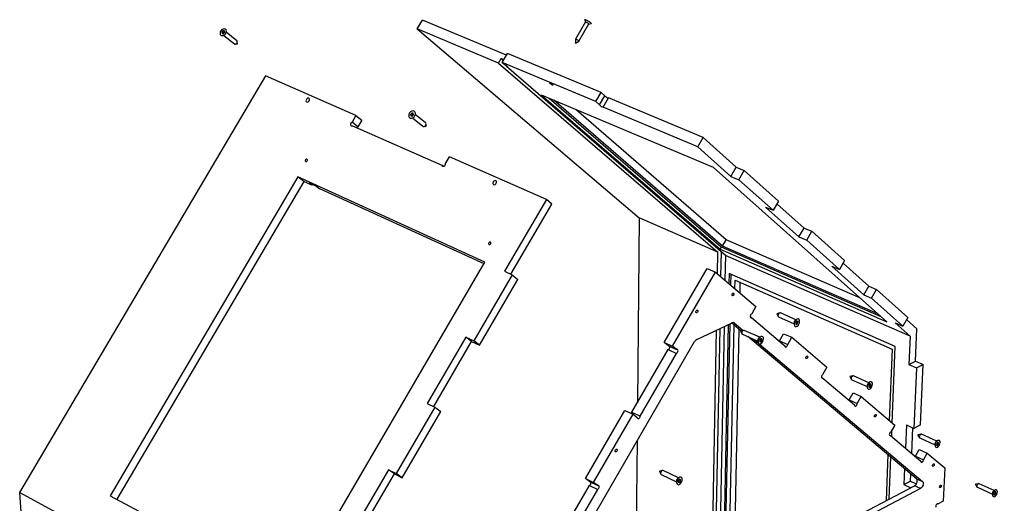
# Model space of a CAD drawing. Extents: x 0 to 170, y 0 to 220.
# Drawn here: x 40.7 to 169.5, y 156.3 to 220.2 of the extents above; entities that cross this region are included whole.
import ezdxf

# ---------------------------------------------------------------- set-up
doc = ezdxf.new("R2010")
doc.units = 0
doc.layers.get('0').update_dxf_attribs({"linetype": 'CONTINUOUS'})

msp = doc.modelspace()

# ---------------------------------------------------------------- linework, layer by layer
at = {"color": 7, "linetype": 'CONTINUOUS'}
for p, q in [((93.11, 218.95), (93.79, 220.11)), ((104.86, 215.48), (93.79, 220.11)), ((115.26, 219.87), (113.93, 217.62)), ((114.38, 217.35), (115.71, 219.61)), ((115.17, 220.17), (115.25, 219.87)), ((115.7, 219.6), (116, 219.68)), ((67.52, 218.7), (67.37, 218.53)), ((67.37, 218.53), (67.4, 218.35)), ((67.52, 218.41), (67.37, 218.53)), ((67.4, 218.35), (67.57, 218.33)), ((67.7, 218.69), (67.52, 218.7)), ((67.67, 218.58), (67.52, 218.7)), ((67.67, 218.58), (67.52, 218.41)), ((67.52, 218.41), (67.53, 218.34)), ((67.57, 218.33), (67.72, 218.5)), ((67.62, 218.11), (69.02, 216.99)), ((67.71, 218.58), (67.67, 218.58)), ((67.72, 218.5), (67.7, 218.69)), ((69.36, 217.41), (67.95, 218.54)), ((103.81, 214.46), (93.11, 218.95)), ((93.11, 218.95), (122.34, 194.08)), ((69.14, 216.96), (69.44, 216.99)), ((69.45, 217), (69.41, 217.3)), ((113.93, 217.61), (113.93, 217.11)), ((113.95, 217.1), (114.38, 217.35)), ((104.31, 214.55), (105.01, 215.74)), ((117.33, 210.59), (105.01, 215.74)), ((103.81, 214.46), (104.15, 215.04)), ((103.81, 214.46), (132.7, 189.56)), ((104.51, 214.89), (104.15, 215.04)), ((104.15, 215.04), (104.45, 214.79)), ((104.31, 214.55), (104.82, 214.12)), ((116.63, 209.39), (104.31, 214.55)), ((104.91, 214.06), (104.87, 213.99)), ((133.69, 189.13), (104.87, 213.99)), ((73.14, 212.79), (40.73, 157.9)), ((85.04, 207.55), (73.14, 212.79)), ((132.12, 200.69), (109.49, 210.24)), ((109.49, 210.24), (132.99, 189.96)), ((116.63, 209.39), (117.33, 210.59)), ((117.13, 208.95), (117.83, 210.15)), ((117.83, 210.15), (117.33, 210.59)), ((110.49, 209.82), (133.15, 190.24)), ((133.32, 190.34), (111.09, 209.57)), ((117.13, 208.95), (116.63, 209.39)), ((117.61, 208.66), (118.31, 209.86)), ((130.05, 203.43), (117.61, 208.66)), ((130.76, 204.66), (118.31, 209.86)), ((85.04, 207.55), (84.53, 206.67)), ((85.04, 207.55), (85.8, 206.93)), ((92.39, 207.87), (92.23, 207.69)), ((92.23, 207.69), (92.26, 207.49)), ((92.38, 207.57), (92.23, 207.69)), ((92.26, 207.49), (92.45, 207.48)), ((92.54, 207.75), (92.38, 207.57)), ((92.38, 207.57), (92.39, 207.48)), ((92.58, 207.85), (92.39, 207.87)), ((92.54, 207.75), (92.39, 207.87)), ((92.45, 207.48), (92.61, 207.66)), ((92.6, 207.74), (92.54, 207.75)), ((92.61, 207.66), (92.58, 207.85)), ((94.21, 206.57), (92.85, 207.68)), ((133.8, 191.17), (114.06, 208.32)), ((85.29, 206.06), (84.53, 206.67)), ((84.6, 206.21), (96.35, 201.01)), ((85.8, 206.93), (85.29, 206.06)), ((92.5, 207.25), (93.85, 206.13)), ((93.99, 206.1), (94.27, 206.14)), ((94.28, 206.15), (94.27, 206.43)), ((130.05, 203.43), (130.76, 204.66)), ((135.13, 200.74), (130.76, 204.66)), ((130.05, 203.43), (134.43, 199.53)), ((96.54, 200.86), (96.35, 201.01)), ((96.84, 201.23), (97.36, 202.12)), ((110.11, 196.5), (97.36, 202.12)), ((154.95, 180.38), (132.12, 200.69)), ((134.43, 199.53), (135.13, 200.74)), ((135.13, 200.74), (136.16, 200.3)), ((135.46, 199.09), (136.16, 200.3)), ((140.68, 196.25), (136.16, 200.3)), ((77.4, 199.46), (52.67, 157.47)), ((78.16, 198.87), (53.53, 157.01)), ((102.02, 188.21), (77.4, 199.46)), ((78.16, 198.87), (77.4, 199.46)), ((79.24, 198.37), (78.16, 198.87)), ((78.86, 198.67), (79.88, 198.2)), ((79.24, 198.37), (78.86, 198.67)), ((79.24, 198.37), (79.3, 198.47)), ((134.43, 199.53), (135.46, 199.09)), ((135.46, 199.09), (139.98, 195.06)), ((79.88, 198.2), (80.26, 197.91)), ((101.9, 188.01), (80.26, 197.91)), ((110.11, 196.5), (104.59, 187.04)), ((105.45, 186.64), (110.84, 195.89)), ((110.84, 195.89), (110.11, 196.5)), ((140.68, 196.25), (139.98, 195.06)), ((144.07, 192.73), (140.49, 195.93)), ((138.96, 195.49), (139.98, 195.06)), ((138.96, 195.49), (143.38, 191.55)), ((122.34, 194.08), (122.11, 169.71)), ((132.7, 189.56), (122.34, 194.08)), ((143.38, 191.55), (144.07, 192.73)), ((144.07, 192.73), (145.09, 192.3)), ((144.4, 191.11), (145.09, 192.3)), ((149.39, 188.43), (145.09, 192.3)), ((133.32, 190.34), (133.8, 191.17)), ((151.42, 183.52), (133.8, 191.17)), ((143.38, 191.55), (144.4, 191.11)), ((144.4, 191.11), (148.72, 187.26)), ((132.64, 186.7), (132.7, 189.56)), ((133.15, 190.24), (132.99, 189.96)), ((132.99, 189.96), (154.95, 180.38)), ((133.13, 189.61), (133.07, 186.33)), ((133.15, 190.24), (154.17, 181.08)), ((153.77, 181.43), (133.32, 190.34)), ((76.58, 144.67), (102.02, 188.21)), ((133.69, 189.13), (133.63, 185.86)), ((158.01, 178.5), (133.69, 189.13)), ((149.39, 188.43), (148.72, 187.26)), ((152.59, 185.09), (149.21, 188.12)), ((104.59, 187.04), (105.62, 186.57)), ((125.64, 177.66), (131.29, 187.4)), ((126.74, 177.16), (132.39, 186.92)), ((131.29, 187.4), (132.39, 186.92)), ((132.39, 186.92), (137.7, 182.38)), ((147.7, 187.7), (148.72, 187.26)), ((147.7, 187.7), (151.92, 183.93)), ((105.62, 186.57), (100.54, 177.86)), ((101.29, 177.28), (106.36, 185.97)), ((105.62, 186.57), (106.36, 185.97)), ((134.17, 186.74), (134.15, 185.41)), ((156.06, 177.12), (134.17, 186.74)), ((134.39, 186.65), (134.36, 185.23)), ((134.94, 184.74), (134.96, 185.87)), ((134.96, 185.87), (155.64, 176.77)), ((135.61, 185.59), (135.58, 184.19)), ((151.92, 183.93), (152.59, 185.09)), ((152.59, 185.09), (153.6, 184.65)), ((152.93, 183.5), (153.6, 184.65)), ((157.71, 180.96), (153.6, 184.65)), ((151.92, 183.93), (152.93, 183.5)), ((152.93, 183.5), (157.05, 179.82)), ((137.7, 182.38), (137.16, 181.44)), ((136.97, 181.02), (137.15, 180.94)), ((137.15, 180.94), (141.53, 177.21)), ((140.85, 181.54), (140.46, 181.44)), ((140.46, 181.42), (140.64, 181.07)), ((140.7, 181.02), (142.75, 180.11)), ((142.98, 180.63), (140.93, 181.54)), ((143.05, 180.68), (142.9, 180.56)), ((143.12, 180.47), (142.98, 180.29)), ((143.04, 180.31), (143.04, 180.38)), ((143.26, 180.43), (143.12, 180.47)), ((143.25, 180.22), (143.26, 180.43)), ((157.71, 180.96), (157.05, 179.82)), ((158.91, 179.43), (157.54, 180.66)), ((129.91, 178.04), (134.57, 180.26)), ((131.87, 144.77), (132.51, 179.28)), ((132.94, 179.49), (132.29, 144.99)), ((133.51, 179.76), (132.84, 145.28)), ((134.04, 180.01), (133.38, 146.57)), ((134.26, 180.12), (133.59, 146.69)), ((134.17, 147.08), (134.84, 179.92)), ((135.74, 179.17), (134.48, 180.22)), ((135.48, 179.39), (134.81, 147.41)), ((134.84, 180.25), (136.03, 179.24)), ((135.69, 179.14), (135.88, 178.79)), ((136.09, 179.26), (135.7, 179.16)), ((138.22, 178.33), (136.17, 179.25)), ((142.74, 180.21), (142.76, 180.02)), ((142.97, 180.23), (143.04, 180.31)), ((142.98, 180.29), (142.97, 180.08)), ((142.97, 180.1), (143.11, 180.04)), ((142.97, 180.08), (143.11, 180.04)), ((143.04, 180.31), (143.25, 180.22)), ((143.11, 180.04), (143.25, 180.22)), ((156.05, 180.25), (157.05, 179.82)), ((156.05, 180.25), (158.01, 178.5)), ((158.73, 175.2), (158.91, 179.43)), ((99.51, 178.34), (94.42, 169.62)), ((95.28, 169.21), (100.27, 177.76)), ((99.51, 178.34), (100.54, 177.86)), ((100.27, 177.76), (99.51, 178.34)), ((100.27, 177.76), (101.29, 177.28)), ((101.29, 177.28), (100.54, 177.86)), ((101.2, 128.68), (129.64, 177.77)), ((135.93, 178.73), (137.98, 177.81)), ((158.88, 159.69), (136.63, 178.42)), ((137.44, 178.05), (138.05, 177.54)), ((137.98, 177.92), (137.99, 177.73)), ((138.28, 178.38), (138.13, 178.27)), ((138.36, 178.17), (138.21, 178)), ((138.21, 177.93), (138.28, 178.01)), ((138.21, 178), (138.21, 177.78)), ((138.21, 177.81), (138.35, 177.74)), ((138.21, 177.78), (138.35, 177.74)), ((138.28, 178.01), (138.29, 178.09)), ((138.28, 178.01), (138.49, 177.92)), ((138.35, 177.74), (138.49, 177.92)), ((138.5, 178.14), (138.36, 178.17)), ((138.49, 177.92), (138.5, 178.14)), ((140.81, 177.82), (140.82, 177.88)), ((140.82, 177.88), (141.36, 178.81)), ((140.82, 177.88), (141.91, 177.4)), ((141.36, 178.81), (142.44, 178.33)), ((141.91, 177.4), (142.44, 178.33)), ((142.44, 178.33), (147.07, 174.38)), ((158.01, 178.5), (157.86, 174.76)), ((121.39, 168.47), (126.17, 176.72)), ((125.64, 177.66), (126.74, 177.16)), ((126.18, 177.22), (125.64, 177.66)), ((126.17, 176.72), (127.26, 176.22)), ((126.18, 177.22), (127.27, 176.72)), ((127.27, 176.72), (126.74, 177.16)), ((138.14, 177.47), (159.67, 159.33)), ((155.64, 176.77), (155.27, 167.37)), ((155.67, 167.03), (156.06, 177.12)), ((122.48, 167.96), (127.26, 176.22)), ((157.86, 174.76), (158.73, 175.2)), ((158.73, 175.2), (159.73, 174.76)), ((147.07, 174.38), (146.54, 173.46)), ((157.86, 174.76), (158.85, 174.32)), ((158.85, 174.32), (158.52, 166.34)), ((158.85, 174.32), (159.73, 174.76)), ((159.39, 166.79), (159.73, 174.76)), ((146.35, 173.05), (146.52, 172.97)), ((146.52, 172.97), (150.7, 169.43)), ((150.49, 173.26), (150.1, 173.17)), ((150.1, 173.15), (150.28, 172.8)), ((150.33, 172.75), (152.37, 171.84)), ((152.59, 172.35), (150.56, 173.26)), ((152.36, 171.93), (152.38, 171.74)), ((152.68, 172.41), (152.52, 172.29)), ((152.59, 172.02), (152.58, 171.81)), ((152.58, 171.84), (152.71, 171.78)), ((152.58, 171.81), (152.71, 171.78)), ((152.73, 172.19), (152.59, 172.02)), ((152.59, 171.97), (152.64, 172.04)), ((152.64, 172.04), (152.65, 172.09)), ((152.64, 172.04), (152.85, 171.95)), ((152.71, 171.78), (152.85, 171.95)), ((152.86, 172.16), (152.73, 172.19)), ((152.85, 171.95), (152.86, 172.16)), ((149.98, 170.04), (149.99, 170.1)), ((149.99, 170.1), (150.51, 171)), ((149.99, 170.1), (151.06, 169.61)), ((150.51, 171), (151.58, 170.52)), ((151.06, 169.61), (151.58, 170.52)), ((151.58, 170.52), (155.99, 166.76)), ((95.44, 169.13), (90.33, 160.37)), ((94.42, 169.62), (95.44, 169.13)), ((95.44, 169.13), (96.21, 168.56)), ((91.11, 159.82), (96.21, 168.56)), ((115.25, 159.73), (120.45, 168.71)), ((116.33, 159.21), (121.54, 168.2)), ((120.45, 168.71), (121.54, 168.2)), ((121.39, 168.47), (122.48, 167.96)), ((121.54, 168.2), (122.08, 167.77)), ((155.99, 166.76), (155.47, 165.86)), ((157.53, 166.79), (157.41, 163.73)), ((157.53, 166.79), (158.52, 166.34)), ((158.23, 163.03), (158.37, 166.41)), ((159.39, 166.79), (158.52, 166.34)), ((155.29, 165.47), (155.45, 165.39)), ((155.45, 165.39), (159.43, 162.01)), ((155.6, 165.27), (155.63, 166.14)), ((159.06, 165.46), (159.25, 165.11)), ((159.45, 165.56), (159.07, 165.48)), ((159.29, 165.07), (161.3, 164.16)), ((161.53, 164.65), (159.52, 165.56)), ((122.06, 164.7), (121.83, 139.8)), ((161.29, 164.24), (161.32, 164.04)), ((161.63, 164.72), (161.46, 164.6)), ((161.52, 164.33), (161.51, 164.13)), ((161.51, 164.15), (161.64, 164.1)), ((161.51, 164.13), (161.64, 164.1)), ((161.66, 164.5), (161.52, 164.33)), ((161.52, 164.3), (161.57, 164.36)), ((161.57, 164.36), (161.57, 164.39)), ((161.57, 164.36), (161.78, 164.27)), ((161.64, 164.1), (161.78, 164.27)), ((161.78, 164.47), (161.66, 164.5)), ((161.78, 164.27), (161.78, 164.47)), ((155.1, 162.88), (154.86, 156.82)), ((155.27, 157.04), (155.49, 162.55)), ((158.71, 162.62), (158.72, 162.68)), ((158.72, 162.68), (159.23, 163.56)), ((158.72, 162.68), (159.78, 162.2)), ((159.23, 163.56), (160.29, 163.08)), ((159.78, 162.2), (160.29, 163.08)), ((160.29, 163.08), (162.58, 161.13)), ((157.3, 161.03), (157.21, 158.93)), ((162.58, 161.13), (162.38, 156.75)), ((89.32, 160.88), (84.2, 152.12)), ((85.05, 151.68), (90.1, 160.33)), ((89.32, 160.88), (90.33, 160.37)), ((90.1, 160.33), (89.32, 160.88)), ((90.1, 160.33), (91.11, 159.82)), ((91.11, 159.82), (90.33, 160.37)), ((115.25, 159.73), (116.33, 159.21)), ((115.8, 159.32), (115.25, 159.73)), ((125.01, 160.68), (125.18, 160.32)), ((125.41, 160.78), (125.02, 160.69)), ((125.24, 160.26), (127.26, 159.28)), ((127.51, 159.8), (125.49, 160.77)), ((127.58, 159.85), (127.43, 159.74)), ((158.08, 159.38), (158.11, 160.34)), ((101.21, 128.7), (158.6, 158.78)), ((110.99, 150.53), (115.8, 158.82)), ((115.8, 159.32), (116.88, 158.79)), ((115.8, 158.82), (116.88, 158.3)), ((116.88, 158.79), (116.33, 159.21)), ((127.26, 159.39), (127.27, 159.21)), ((127.64, 159.64), (127.49, 159.46)), ((127.49, 159.39), (127.58, 159.49)), ((127.49, 159.46), (127.49, 159.24)), ((127.49, 159.28), (127.64, 159.21)), ((127.49, 159.24), (127.64, 159.21)), ((127.58, 159.49), (127.58, 159.56)), ((127.58, 159.49), (127.78, 159.39)), ((127.79, 159.6), (127.64, 159.64)), ((127.64, 159.21), (127.78, 159.39)), ((127.78, 159.39), (127.79, 159.6)), ((157.21, 158.93), (158.08, 159.38)), ((157.21, 158.93), (158.1, 158.52)), ((158.08, 159.38), (158.84, 159.03)), ((159.39, 158.42), (158.6, 158.78)), ((158.88, 159.69), (159.67, 159.33)), ((166.64, 158.95), (166.83, 158.61)), ((167.04, 159.05), (166.65, 158.97)), ((166.88, 158.57), (168.87, 157.66)), ((169.09, 158.14), (167.1, 159.05)), ((76.29, 138.56), (40.73, 157.9)), ((40.73, 157.9), (44.44, 99.27)), ((52.67, 157.47), (76.58, 144.67)), ((159.39, 158.42), (101.49, 128.01)), ((112.07, 150), (116.88, 158.3)), ((168.86, 157.73), (168.88, 157.53)), ((169.19, 158.21), (169.02, 158.1)), ((169.08, 157.83), (169.07, 157.63)), ((169.07, 157.66), (169.19, 157.6)), ((169.07, 157.63), (169.19, 157.6)), ((169.21, 157.99), (169.08, 157.83)), ((169.08, 157.8), (169.12, 157.86)), ((169.12, 157.86), (169.12, 157.88)), ((169.12, 157.86), (169.32, 157.77)), ((169.19, 157.6), (169.32, 157.77)), ((169.33, 157.96), (169.21, 157.99)), ((169.32, 157.77), (169.33, 157.96)), ((161.67, 156.41), (161.71, 156.39)), ((162.38, 156.75), (161.71, 156.39))]:
    msp.add_line(p, q, dxfattribs=at)
at = {"color": 8, "linetype": 'CONTINUOUS'}
msp.add_line((134.84, 180.25), (134.73, 180.29), dxfattribs=at)
at = {"color": 7, "linetype": 'CONTINUOUS'}
for points in [[(67.97, 218.72), (67.92, 218.85), (67.82, 218.94), (67.68, 218.97), (67.53, 218.94), (67.38, 218.86), (67.25, 218.72), (67.16, 218.56), (67.13, 218.39), (67.15, 218.24), (67.22, 218.13), (67.34, 218.07), (67.49, 218.07), (67.64, 218.13), (67.79, 218.24), (67.9, 218.39), (67.96, 218.56), (67.97, 218.72)], [(115.17, 220.17), (115.17, 220.18), (115.21, 220.19), (115.31, 220.17), (115.44, 220.11), (115.59, 220.03), (115.74, 219.94), (115.88, 219.85), (115.97, 219.76), (116.01, 219.71), (116, 219.68), (116, 219.68)], [(115.26, 219.87), (115.26, 219.88), (115.29, 219.88), (115.35, 219.86), (115.43, 219.82), (115.52, 219.77), (115.6, 219.72), (115.67, 219.67), (115.7, 219.63), (115.71, 219.61)], [(69.02, 216.99), (69.05, 216.97), (69.13, 216.96), (69.22, 216.98), (69.3, 217.04), (69.37, 217.12), (69.41, 217.22), (69.41, 217.31)], [(69.41, 217.31), (69.38, 217.38), (69.36, 217.41)], [(113.93, 217.61), (113.94, 217.62), (113.97, 217.62), (114.03, 217.6), (114.11, 217.56), (114.2, 217.51), (114.28, 217.46), (114.35, 217.41), (114.38, 217.37), (114.38, 217.35), (114.38, 217.35)], [(113.94, 217.11), (113.94, 217.11), (113.95, 217.1), (113.95, 217.1), (113.95, 217.1), (113.95, 217.1), (113.95, 217.11), (113.95, 217.11), (113.94, 217.11), (113.94, 217.11), (113.94, 217.11), (113.93, 217.11), (113.93, 217.11), (113.93, 217.11), (113.93, 217.11), (113.94, 217.11), (113.94, 217.11)], [(104.82, 214.12), (104.89, 214.07), (104.95, 214.03), (105, 213.99), (105.02, 213.96), (105.02, 213.95), (104.99, 213.95), (104.94, 213.96), (104.87, 213.99)], [(110.63, 211.81), (110.72, 211.77), (110.81, 211.72), (110.9, 211.66), (110.97, 211.61), (111.01, 211.57), (111.01, 211.54), (110.98, 211.54), (110.91, 211.57), (110.82, 211.61), (110.73, 211.66), (110.64, 211.72), (110.57, 211.77), (110.54, 211.81), (110.53, 211.83), (110.57, 211.83), (110.63, 211.81)], [(78.83, 209.83), (78.74, 209.84), (78.65, 209.82), (78.57, 209.76), (78.5, 209.67), (78.46, 209.57), (78.45, 209.48), (78.48, 209.4), (78.54, 209.35), (78.63, 209.33), (78.72, 209.36), (78.81, 209.42), (78.88, 209.5), (78.92, 209.6), (78.92, 209.7), (78.89, 209.78), (78.83, 209.83)], [(92.86, 207.88), (92.81, 208.02), (92.7, 208.11), (92.56, 208.15), (92.39, 208.12), (92.23, 208.03), (92.1, 207.89), (92.01, 207.72), (91.98, 207.55), (92, 207.39), (92.08, 207.27), (92.21, 207.21), (92.37, 207.2), (92.53, 207.26), (92.68, 207.38), (92.79, 207.54), (92.86, 207.71), (92.86, 207.88)], [(84.53, 206.67), (84.44, 206.61), (84.37, 206.53), (84.33, 206.43), (84.33, 206.33), (84.36, 206.25), (84.42, 206.2), (84.51, 206.18), (84.6, 206.21)], [(93.85, 206.13), (93.89, 206.11), (93.97, 206.1), (94.07, 206.12), (94.15, 206.18), (94.22, 206.27), (94.26, 206.36), (94.27, 206.46)], [(94.27, 206.46), (94.23, 206.54), (94.21, 206.57)], [(85.29, 206.06), (85.2, 206), (85.16, 205.96)], [(78.4, 201.5), (78.46, 201.49), (78.52, 201.51), (78.57, 201.55), (78.61, 201.6), (78.64, 201.66), (78.64, 201.72), (78.62, 201.77), (78.58, 201.81), (78.53, 201.82), (78.47, 201.8), (78.42, 201.76), (78.37, 201.71), (78.35, 201.65), (78.35, 201.59), (78.37, 201.54), (78.4, 201.5)], [(96.35, 201.01), (96.39, 200.92), (96.45, 200.87), (96.54, 200.86), (96.64, 200.88), (96.73, 200.94), (96.8, 201.03), (96.84, 201.13), (96.84, 201.23)], [(103.17, 198.46), (103.26, 198.44), (103.35, 198.47), (103.45, 198.53), (103.52, 198.62), (103.56, 198.72), (103.56, 198.82), (103.53, 198.91), (103.46, 198.96), (103.37, 198.97), (103.27, 198.95), (103.18, 198.89), (103.11, 198.8), (103.07, 198.7), (103.07, 198.6), (103.1, 198.51), (103.17, 198.46)], [(102.56, 190.55), (102.61, 190.54), (102.68, 190.56), (102.73, 190.6), (102.78, 190.65), (102.8, 190.72), (102.81, 190.78), (102.78, 190.83), (102.74, 190.87), (102.69, 190.88), (102.63, 190.86), (102.57, 190.82), (102.52, 190.77), (102.5, 190.7), (102.5, 190.64), (102.52, 190.59), (102.56, 190.55)], [(134.82, 184.05), (134.81, 183.98), (134.78, 183.91), (134.74, 183.85), (134.69, 183.82), (134.64, 183.81), (134.6, 183.82), (134.57, 183.87), (134.56, 183.93), (134.57, 183.99), (134.6, 184.06), (134.64, 184.12), (134.69, 184.15), (134.74, 184.16), (134.78, 184.15), (134.81, 184.11), (134.82, 184.05)], [(129.8, 181.68), (129.81, 181.75), (129.84, 181.82), (129.88, 181.87), (129.93, 181.91), (129.98, 181.92), (130.02, 181.9), (130.05, 181.86), (130.06, 181.8), (130.05, 181.73), (130.02, 181.66), (129.97, 181.61), (129.92, 181.57), (129.87, 181.56), (129.83, 181.58), (129.81, 181.62), (129.8, 181.68)], [(137.16, 181.44), (137.08, 181.38), (137.02, 181.3), (136.98, 181.2), (136.96, 181.1), (136.97, 181.01), (137.01, 180.95), (137.07, 180.92), (137.15, 180.94)], [(140.93, 181.54), (140.89, 181.54), (140.82, 181.53), (140.74, 181.47), (140.68, 181.39), (140.64, 181.29), (140.62, 181.18), (140.63, 181.09), (140.67, 181.03), (140.7, 181.02)], [(143.47, 180.43), (143.45, 180.59), (143.39, 180.7), (143.29, 180.76), (143.16, 180.74), (143.03, 180.66), (142.91, 180.53), (142.81, 180.36), (142.76, 180.17), (142.76, 180), (142.8, 179.86), (142.89, 179.77), (143, 179.75), (143.13, 179.8), (143.26, 179.91), (143.37, 180.07), (143.45, 180.25), (143.47, 180.43)], [(136.17, 179.25), (136.13, 179.26), (136.06, 179.25), (135.98, 179.19), (135.92, 179.11), (135.87, 179), (135.85, 178.9), (135.87, 178.81), (135.91, 178.75), (135.93, 178.73)], [(138.72, 178.13), (138.7, 178.29), (138.63, 178.41), (138.53, 178.46), (138.4, 178.45), (138.26, 178.37), (138.14, 178.23), (138.05, 178.06), (138, 177.87), (137.99, 177.7), (138.04, 177.56), (138.13, 177.47), (138.24, 177.45), (138.38, 177.5), (138.51, 177.61), (138.62, 177.77), (138.69, 177.95), (138.72, 178.13)], [(127.26, 176.22), (127.34, 176.28), (127.4, 176.36), (127.45, 176.46), (127.46, 176.57), (127.45, 176.66), (127.41, 176.72), (127.35, 176.74), (127.27, 176.72)], [(141.53, 177.21), (141.54, 177.13), (141.58, 177.07), (141.64, 177.04), (141.71, 177.06), (141.78, 177.11), (141.85, 177.2), (141.89, 177.3), (141.91, 177.4)], [(144.53, 175.77), (144.52, 175.7), (144.49, 175.64), (144.45, 175.58), (144.4, 175.55), (144.35, 175.54), (144.32, 175.55), (144.29, 175.59), (144.28, 175.65), (144.29, 175.72), (144.32, 175.78), (144.36, 175.84), (144.41, 175.87), (144.46, 175.88), (144.5, 175.87), (144.52, 175.83), (144.53, 175.77)], [(146.54, 173.46), (146.47, 173.4), (146.41, 173.32), (146.36, 173.22), (146.35, 173.12), (146.36, 173.04), (146.4, 172.98), (146.45, 172.96), (146.52, 172.97)], [(150.56, 173.26), (150.53, 173.26), (150.46, 173.25), (150.38, 173.19), (150.32, 173.11), (150.28, 173.01), (150.26, 172.91), (150.27, 172.82), (150.31, 172.77), (150.33, 172.75)], [(153.07, 172.16), (153.05, 172.31), (152.99, 172.42), (152.89, 172.47), (152.77, 172.46), (152.64, 172.38), (152.52, 172.25), (152.43, 172.08), (152.38, 171.9), (152.38, 171.73), (152.42, 171.6), (152.5, 171.52), (152.61, 171.5), (152.73, 171.55), (152.86, 171.65), (152.96, 171.81), (153.04, 171.98), (153.07, 172.16)], [(150.7, 169.43), (150.71, 169.35), (150.74, 169.29), (150.8, 169.27), (150.87, 169.28), (150.94, 169.34), (151, 169.42), (151.04, 169.51), (151.06, 169.61)], [(121.34, 168.29), (121.38, 168.37), (121.39, 168.47)], [(122.08, 167.77), (122.1, 167.68), (122.14, 167.62), (122.2, 167.6), (122.28, 167.62), (122.35, 167.67), (122.42, 167.76), (122.46, 167.86), (122.48, 167.96)], [(153.56, 168.07), (153.55, 168.01), (153.52, 167.94), (153.48, 167.89), (153.44, 167.86), (153.39, 167.84), (153.35, 167.86), (153.33, 167.9), (153.32, 167.95), (153.34, 168.02), (153.36, 168.08), (153.4, 168.13), (153.45, 168.17), (153.49, 168.18), (153.53, 168.17), (153.56, 168.13), (153.56, 168.07)], [(155.47, 165.86), (155.4, 165.81), (155.34, 165.73), (155.3, 165.63), (155.28, 165.53), (155.29, 165.45), (155.33, 165.4), (155.38, 165.37), (155.45, 165.39)], [(159.52, 165.56), (159.48, 165.57), (159.42, 165.55), (159.35, 165.5), (159.29, 165.42), (159.25, 165.32), (159.23, 165.22), (159.24, 165.14), (159.27, 165.08), (159.29, 165.07)], [(119.17, 163.35), (119.19, 163.42), (119.21, 163.49), (119.26, 163.55), (119.31, 163.58), (119.36, 163.6), (119.4, 163.58), (119.43, 163.54), (119.44, 163.48), (119.43, 163.42), (119.4, 163.35), (119.36, 163.29), (119.31, 163.25), (119.26, 163.24), (119.21, 163.26), (119.18, 163.3), (119.17, 163.35)], [(161.98, 164.47), (161.97, 164.62), (161.91, 164.72), (161.81, 164.77), (161.7, 164.76), (161.58, 164.68), (161.46, 164.55), (161.38, 164.38), (161.32, 164.21), (161.32, 164.05), (161.35, 163.92), (161.43, 163.84), (161.54, 163.83), (161.66, 163.87), (161.78, 163.98), (161.88, 164.13), (161.95, 164.3), (161.98, 164.47)], [(159.43, 162.01), (159.44, 161.93), (159.47, 161.88), (159.53, 161.86), (159.59, 161.87), (159.66, 161.93), (159.72, 162.01), (159.76, 162.1), (159.78, 162.2)], [(161.21, 161.56), (161.2, 161.5), (161.17, 161.43), (161.13, 161.38), (161.08, 161.35), (161.04, 161.33), (161.01, 161.35), (160.98, 161.38), (160.98, 161.44), (160.99, 161.5), (161.01, 161.56), (161.05, 161.62), (161.1, 161.65), (161.14, 161.66), (161.18, 161.65), (161.2, 161.61), (161.21, 161.56)], [(125.49, 160.77), (125.44, 160.79), (125.36, 160.77), (125.29, 160.71), (125.22, 160.62), (125.18, 160.52), (125.16, 160.42), (125.18, 160.33), (125.22, 160.27), (125.24, 160.26)], [(128.01, 159.61), (127.99, 159.77), (127.92, 159.88), (127.81, 159.93), (127.68, 159.91), (127.54, 159.82), (127.42, 159.69), (127.33, 159.51), (127.28, 159.33), (127.27, 159.15), (127.32, 159.02), (127.41, 158.94), (127.53, 158.92), (127.67, 158.98), (127.8, 159.09), (127.91, 159.25), (127.98, 159.43), (128.01, 159.61)], [(116.88, 158.3), (116.95, 158.35), (117.02, 158.44), (117.06, 158.54), (117.08, 158.64), (117.06, 158.73), (117.02, 158.79), (116.96, 158.81), (116.88, 158.79)], [(158.6, 158.78), (158.7, 158.86), (158.8, 158.96), (158.88, 159.09), (158.93, 159.23), (158.97, 159.38), (158.97, 159.51), (158.94, 159.62), (158.88, 159.69)], [(159.67, 159.33), (159.73, 159.25), (159.76, 159.14), (159.76, 159.01), (159.72, 158.87), (159.67, 158.73), (159.59, 158.6), (159.49, 158.49), (159.39, 158.42)], [(162.14, 158.75), (162.12, 158.69), (162.1, 158.63), (162.06, 158.57), (162.01, 158.54), (161.97, 158.53), (161.94, 158.54), (161.91, 158.58), (161.91, 158.63), (161.92, 158.69), (161.94, 158.76), (161.98, 158.81), (162.03, 158.84), (162.07, 158.85), (162.11, 158.84), (162.13, 158.8), (162.14, 158.75)], [(167.1, 159.05), (167.06, 159.06), (167, 159.04), (166.93, 158.99), (166.87, 158.91), (166.83, 158.81), (166.81, 158.72), (166.82, 158.63), (166.86, 158.58), (166.88, 158.57)], [(169.52, 157.97), (169.51, 158.11), (169.46, 158.21), (169.37, 158.26), (169.25, 158.24), (169.13, 158.16), (169.03, 158.04), (168.94, 157.88), (168.89, 157.71), (168.88, 157.55), (168.92, 157.42), (168.99, 157.35), (169.09, 157.33), (169.21, 157.38), (169.33, 157.49), (169.43, 157.63), (169.49, 157.8), (169.52, 157.97)], [(161.71, 156.39), (161.65, 156.41), (161.59, 156.39), (161.52, 156.34), (161.46, 156.26), (161.42, 156.17), (161.41, 156.08), (161.42, 156), (161.45, 155.94)]]:
    msp.add_lwpolyline(points, dxfattribs=at)
for centre, radius, start, end in [((69.44, 217), 0.011, 280.05, 3.0307), ((118.45, 210.65), 0.803, 219.1444, 259.9517), ((117.72, 209.38), 0.732, 216.2345, 261.2765), ((94.27, 206.15), 0.0113, 281.0667, 0.4486), ((140.47, 181.43), 0.0122, 111.4854, 200.5805), ((143.16, 180.23), 0.424, 128.8818, 183.1583), ((134.69, 180.05), 0.243, 52.7538, 120.2669), ((135.71, 179.15), 0.0123, 111.2964, 200.2715), ((130.24, 177.44), 0.684, 118.2868, 151.7416), ((138.4, 177.94), 0.425, 128.9178, 182.6266), ((125.98, 177.06), 0.391, 299.4612, 11.4089), ((150.11, 173.16), 0.012, 111.2423, 200.2277), ((152.77, 171.96), 0.418, 127.6123, 183.836), ((159.07, 165.46), 0.0118, 111.1235, 199.8331), ((161.7, 164.27), 0.412, 126.5903, 184.3409), ((125.02, 160.68), 0.0123, 109.8464, 198.8943), ((127.68, 159.4), 0.424, 127.614, 181.1114), ((115.6, 159.17), 0.394, 299.5508, 8.4939), ((166.66, 158.96), 0.0117, 111.0554, 199.4791), ((169.26, 157.77), 0.406, 125.8322, 184.6846)]:
    msp.add_arc(centre, radius, start, end, dxfattribs=at)

doc.saveas('drawing.dxf')
